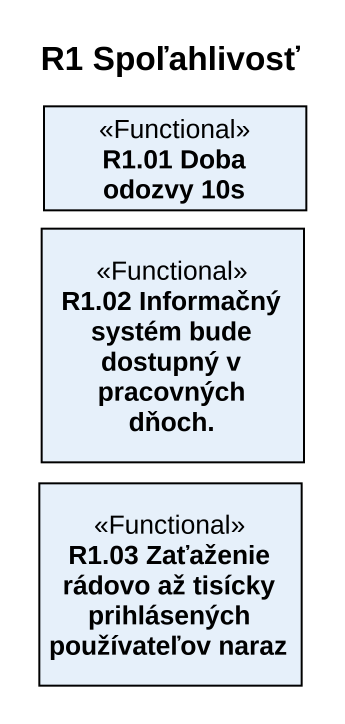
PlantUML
@startuml
title R1 Spoľahlivosť
hide circle
hide empty members
class "R1.01 Doba odozvy 10s" as R1_01_Doba_odozvy_10s <<Functional>>
class "R1.02 Informačný systém bude dostupný v pracovných dňoch." as R1_02_Informačný_systém <<Functional>>
class "R1.03 Zaťaženie rádovo až tisícky prihlásených používateľov naraz" as R1_03_Zaťaženie_rádovo_až <<Functional>>
@enduml
